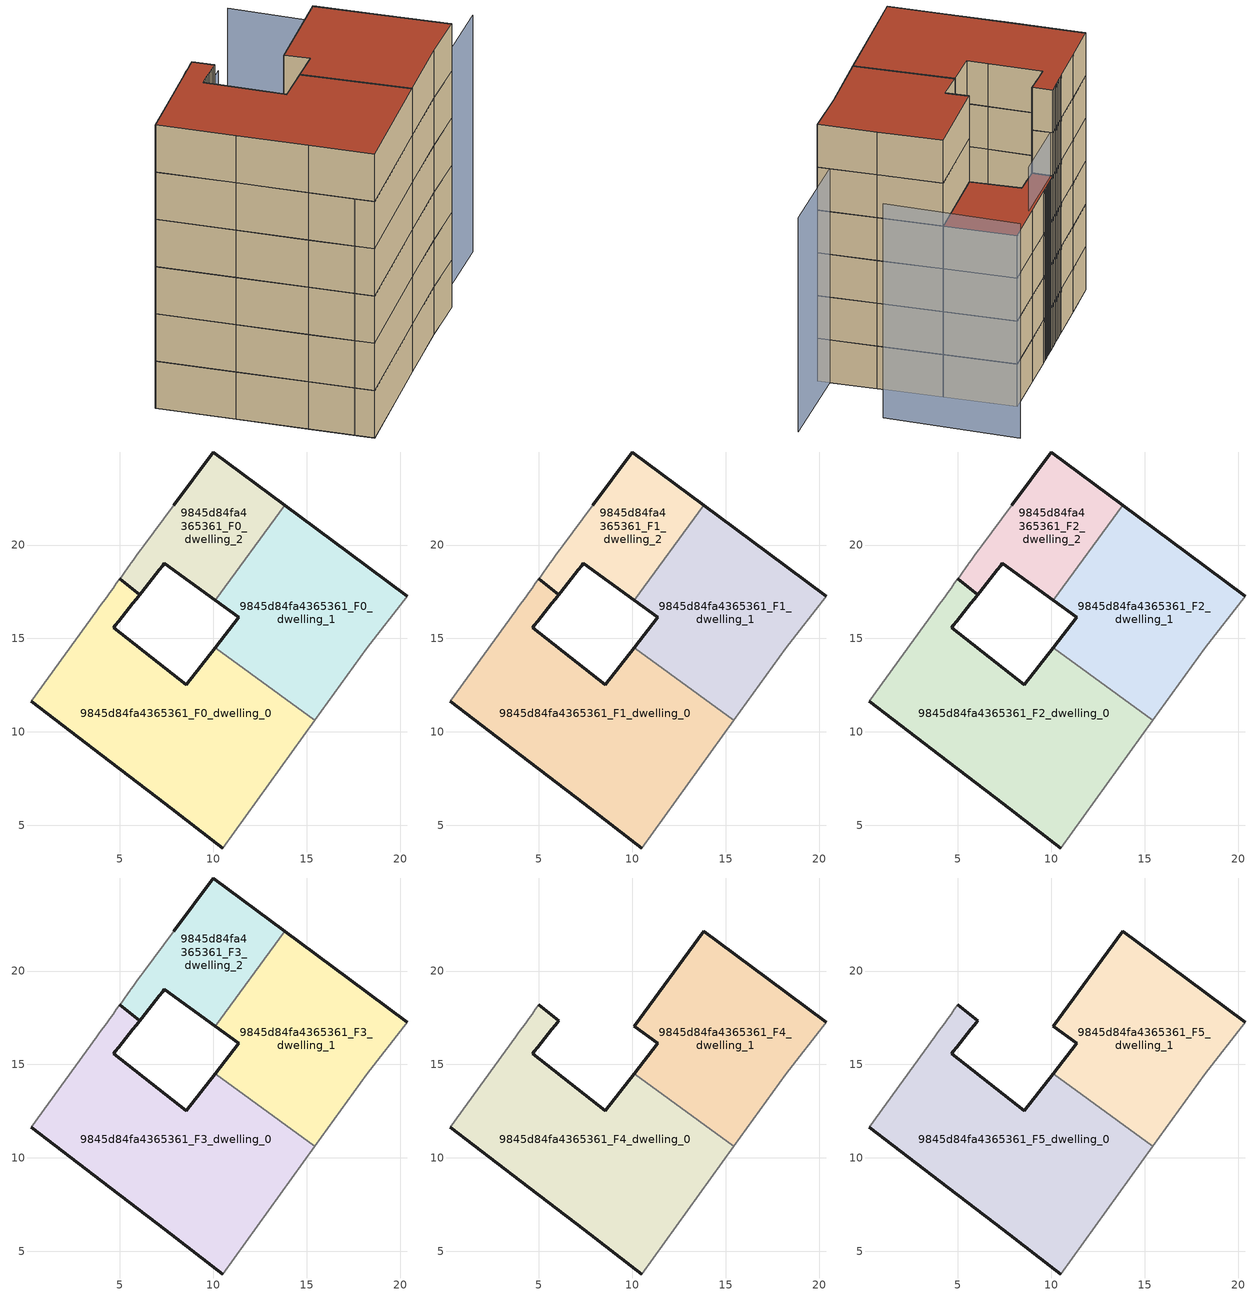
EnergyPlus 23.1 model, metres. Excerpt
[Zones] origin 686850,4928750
9845d84fa4365361_F0_dwelling_0
 floor ground (EU_floor_Construction): 10.52,3.79 15.43,10.62 10.11,14.51 8.56,12.52 7.45,13.39 4.68,15.58 4.77,15.7 4.94,15.91 4.96,15.93 5.14,16.17 5.33,16.4 5.51,16.64 5.7,16.87 5.88,17.11 6.07,17.35 5,18.18 4.83,17.94 4.65,17.7 4.47,17.46 4.3,17.21 4.12,16.97 3.95,16.73 3.77,16.48 2.09,14.16 0.28,11.65 4.05,8.75 7.43,6.16 z0
 wall outside (EU_wall_Construction): 10.52,3.79 7.43,6.16 4.05,8.75 0.28,11.65 / 5,18.19 6.07,17.35 5.88,17.11 5.7,16.87 5.51,16.64 5.33,16.4 5.14,16.17 4.96,15.93 4.94,15.91 4.77,15.7 4.68,15.58 7.45,13.39 8.56,12.52 10.11,14.51 z0:3
 wall adiabatic (EU_wall_Construction): 15.43,10.62 10.52,3.79 / 0.28,11.65 2.09,14.16 3.77,16.48 3.95,16.73 4.12,16.97 4.3,17.21 4.47,17.46 4.65,17.7 4.83,17.94 5,18.18 z0:3
 wall to 9845d84fa4365361_F0_dwelling_1 (EU_wall_Construction): 10.11,14.51 15.43,10.62 z0:3
9845d84fa4365361_F0_dwelling_1
 floor ground (EU_floor_Construction): 18.21,14.49 20.38,17.25 17.25,19.57 13.84,22.12 10.12,17.04 11.38,16.14 10.11,14.51 15.43,10.62 z0
 wall outside (EU_wall_Construction): 13.84,22.12 17.25,19.57 20.38,17.25 / 10.11,14.51 11.38,16.14 10.12,17.04 z0:3
 wall adiabatic (EU_wall_Construction): 20.38,17.25 18.21,14.49 15.43,10.62 z0:3
 wall to 9845d84fa4365361_F0_dwelling_2 (EU_wall_Construction): 10.12,17.04 13.84,22.12 z0:3
9845d84fa4365361_F0_dwelling_2
 floor ground (EU_floor_Construction): 10.12,17.04 13.84,22.12 10,24.98 7.9,22.14 6.29,19.97 6.13,19.74 5.95,19.5 5.84,19.35 5.78,19.26 5.64,19.08 5.6,19.01 5.58,18.98 5.43,18.77 5.25,18.53 5.07,18.29 5,18.18 6.07,17.35 6.18,17.49 6.36,17.72 6.55,17.96 6.74,18.19 6.92,18.43 7.11,18.67 7.3,18.9 7.39,19.02 z0
 wall outside (EU_wall_Construction): 7.9,22.14 10,24.98 13.84,22.12 / 10.12,17.04 7.39,19.02 7.3,18.9 7.11,18.67 6.92,18.43 6.74,18.19 6.55,17.96 6.36,17.72 6.18,17.49 6.07,17.35 5,18.18 z0:3
 wall adiabatic (EU_wall_Construction): 5,18.18 5.07,18.29 5.25,18.53 5.43,18.77 5.58,18.98 5.6,19.01 5.64,19.08 5.78,19.26 5.84,19.35 5.95,19.5 6.13,19.74 6.29,19.97 7.9,22.14 z0:3
9845d84fa4365361_F1_dwelling_0
 floor to 9845d84fa4365361_F0_dwelling_0 (EU_floor_Construction): 10.52,3.79 15.43,10.62 10.11,14.51 8.56,12.52 7.45,13.39 4.68,15.58 4.77,15.7 4.94,15.91 4.96,15.93 5.14,16.17 5.33,16.4 5.51,16.64 5.7,16.87 5.88,17.11 6.07,17.35 5,18.18 4.83,17.94 4.65,17.7 4.3,17.21 4.12,16.97 3.77,16.48 2.09,14.16 0.28,11.65 4.05,8.75 7.43,6.16 z3
 wall outside (EU_wall_Construction): 10.52,3.79 7.43,6.16 4.05,8.75 0.28,11.65 / 5,18.19 6.07,17.35 5.88,17.11 5.7,16.87 5.51,16.64 5.33,16.4 5.14,16.17 4.96,15.93 4.94,15.91 4.77,15.7 4.68,15.58 7.45,13.39 8.56,12.52 10.11,14.51 z3:6
 wall adiabatic (EU_wall_Construction): 15.43,10.62 10.52,3.79 / 0.28,11.65 2.09,14.16 3.77,16.48 3.95,16.73 4.12,16.97 4.3,17.21 4.47,17.46 4.65,17.7 4.83,17.94 5,18.18 z3:6
 wall to 9845d84fa4365361_F1_dwelling_1 (EU_wall_Construction): 10.11,14.51 15.43,10.62 z3:6
9845d84fa4365361_F1_dwelling_1
 floor to 9845d84fa4365361_F0_dwelling_1 (EU_floor_Construction): 18.21,14.49 20.38,17.25 17.25,19.57 13.84,22.12 10.12,17.04 11.38,16.14 10.11,14.51 15.43,10.62 z3
 wall outside (EU_wall_Construction): 13.84,22.12 17.25,19.57 20.38,17.25 / 10.11,14.51 11.38,16.14 10.12,17.04 z3:6
 wall adiabatic (EU_wall_Construction): 20.38,17.25 18.21,14.49 15.43,10.62 z3:6
 wall to 9845d84fa4365361_F1_dwelling_2 (EU_wall_Construction): 10.12,17.04 13.84,22.12 z3:6
9845d84fa4365361_F1_dwelling_2
 floor to 9845d84fa4365361_F0_dwelling_2 (EU_floor_Construction): 10.12,17.04 13.84,22.12 10,24.98 7.9,22.14 6.29,19.97 6.13,19.74 5.95,19.5 5.84,19.35 5.78,19.26 5.64,19.08 5.6,19.01 5.58,18.98 5.42,18.77 5.25,18.53 5.07,18.29 5,18.18 6.07,17.35 6.18,17.49 6.36,17.72 6.55,17.96 6.74,18.19 6.92,18.43 7.11,18.67 7.29,18.9 7.39,19.02 z3
 wall outside (EU_wall_Construction): 7.9,22.14 10,24.98 13.84,22.12 / 10.12,17.04 7.39,19.02 7.3,18.9 7.11,18.67 6.92,18.43 6.74,18.19 6.55,17.96 6.36,17.72 6.18,17.49 6.07,17.35 5,18.18 z3:6
 wall adiabatic (EU_wall_Construction): 5,18.18 5.07,18.29 5.25,18.53 5.43,18.77 5.58,18.98 5.6,19.01 5.64,19.08 5.78,19.26 5.84,19.35 5.95,19.5 6.13,19.74 6.29,19.97 7.9,22.14 z3:6
9845d84fa4365361_F2_dwelling_0
 floor to 9845d84fa4365361_F1_dwelling_0 (EU_floor_Construction): 10.52,3.79 15.43,10.62 10.11,14.51 8.56,12.52 7.45,13.39 4.68,15.58 4.77,15.7 4.94,15.91 4.96,15.93 5.14,16.17 5.33,16.4 5.51,16.64 5.7,16.87 5.88,17.11 6.07,17.35 5,18.18 4.83,17.94 4.65,17.7 4.3,17.21 4.12,16.97 3.77,16.48 2.09,14.16 0.28,11.65 4.05,8.75 7.43,6.16 z6
 wall outside (EU_wall_Construction): 10.52,3.79 7.43,6.16 4.05,8.75 0.28,11.65 / 5,18.19 6.07,17.35 5.88,17.11 5.7,16.87 5.51,16.64 5.33,16.4 5.14,16.17 4.96,15.93 4.94,15.91 4.77,15.7 4.68,15.58 7.45,13.39 8.56,12.52 10.11,14.51 z6:9
 wall adiabatic (EU_wall_Construction): 15.43,10.62 10.52,3.79 / 0.28,11.65 2.09,14.16 3.77,16.48 3.95,16.73 4.12,16.97 4.3,17.21 4.47,17.46 4.65,17.7 4.83,17.94 5,18.18 z6:9
 wall to 9845d84fa4365361_F2_dwelling_1 (EU_wall_Construction): 10.11,14.51 15.43,10.62 z6:9
9845d84fa4365361_F2_dwelling_1
 floor to 9845d84fa4365361_F1_dwelling_1 (EU_floor_Construction): 18.21,14.49 20.38,17.25 17.25,19.57 13.84,22.12 10.12,17.04 11.38,16.14 10.11,14.51 15.43,10.62 z6
 wall outside (EU_wall_Construction): 13.84,22.12 17.25,19.57 20.38,17.25 / 10.11,14.51 11.38,16.14 10.12,17.04 z6:9
 wall adiabatic (EU_wall_Construction): 20.38,17.25 18.21,14.49 15.43,10.62 z6:9
 wall to 9845d84fa4365361_F2_dwelling_2 (EU_wall_Construction): 10.12,17.04 13.84,22.12 z6:9
9845d84fa4365361_F2_dwelling_2
 floor to 9845d84fa4365361_F1_dwelling_2 (EU_floor_Construction): 10.12,17.04 13.84,22.12 10,24.98 7.9,22.14 6.29,19.97 6.13,19.74 5.95,19.5 5.84,19.35 5.78,19.26 5.64,19.08 5.6,19.01 5.58,18.98 5.42,18.77 5.25,18.53 5.07,18.29 5,18.18 6.07,17.35 6.18,17.49 6.36,17.72 6.55,17.96 6.74,18.19 6.92,18.43 7.11,18.67 7.29,18.9 7.39,19.02 z6
 wall outside (EU_wall_Construction): 7.9,22.14 10,24.98 13.84,22.12 / 10.12,17.04 7.39,19.02 7.3,18.9 7.11,18.67 6.92,18.43 6.74,18.19 6.55,17.96 6.36,17.72 6.18,17.49 6.07,17.35 5,18.18 z6:9
 wall adiabatic (EU_wall_Construction): 5,18.18 5.07,18.29 5.25,18.53 5.43,18.77 5.58,18.98 5.6,19.01 5.64,19.08 5.78,19.26 5.84,19.35 5.95,19.5 6.13,19.74 6.29,19.97 7.9,22.14 z6:9
9845d84fa4365361_F3_dwelling_0
 floor to 9845d84fa4365361_F2_dwelling_0 (EU_floor_Construction): 10.52,3.79 15.43,10.62 10.11,14.51 8.56,12.52 7.45,13.39 4.68,15.58 4.77,15.7 4.94,15.91 4.96,15.93 5.14,16.17 5.33,16.4 5.51,16.64 5.7,16.87 5.88,17.11 6.07,17.35 5,18.18 4.83,17.94 4.65,17.7 4.3,17.21 4.12,16.97 3.77,16.48 2.09,14.16 0.28,11.65 4.05,8.75 7.43,6.16 z9
 wall outside (EU_wall_Construction): 10.52,3.79 7.43,6.16 4.05,8.75 0.28,11.65 / 5,18.19 6.07,17.35 5.88,17.11 5.7,16.87 5.51,16.64 5.33,16.4 5.14,16.17 4.96,15.93 4.94,15.91 4.77,15.7 4.68,15.58 7.45,13.39 8.56,12.52 10.11,14.51 z9:12
 wall adiabatic (EU_wall_Construction): 15.43,10.62 10.52,3.79 / 0.28,11.65 2.09,14.16 3.77,16.48 3.95,16.73 4.12,16.97 4.3,17.21 4.47,17.46 4.65,17.7 4.83,17.94 5,18.18 z9:12
 wall to 9845d84fa4365361_F3_dwelling_1 (EU_wall_Construction): 10.11,14.51 15.43,10.62 z9:12
9845d84fa4365361_F3_dwelling_1
 floor to 9845d84fa4365361_F2_dwelling_1 (EU_floor_Construction): 18.21,14.49 20.38,17.25 17.25,19.57 13.84,22.12 10.12,17.04 11.38,16.14 10.11,14.51 15.43,10.62 z9
 wall outside (EU_wall_Construction): 13.84,22.12 17.25,19.57 20.38,17.25 / 10.11,14.51 11.38,16.14 10.12,17.04 z9:12
 wall adiabatic (EU_wall_Construction): 20.38,17.25 18.21,14.49 15.43,10.62 z9:12
 wall to 9845d84fa4365361_F3_dwelling_2 (EU_wall_Construction): 10.12,17.04 13.84,22.12 z9:12
9845d84fa4365361_F3_dwelling_2
 floor to 9845d84fa4365361_F2_dwelling_2 (EU_floor_Construction): 10.12,17.04 13.84,22.12 10,24.98 7.9,22.14 6.29,19.97 6.13,19.74 5.95,19.5 5.84,19.35 5.78,19.26 5.64,19.08 5.6,19.01 5.58,18.98 5.42,18.77 5.25,18.53 5.07,18.29 5,18.18 6.07,17.35 6.18,17.49 6.36,17.72 6.55,17.96 6.74,18.19 6.92,18.43 7.11,18.67 7.29,18.9 7.39,19.02 z9
 wall outside (EU_wall_Construction): 7.9,22.14 10,24.98 13.84,22.12 / 10.12,17.04 7.39,19.02 7.3,18.9 7.11,18.67 6.92,18.43 6.74,18.19 6.55,17.96 6.36,17.72 6.18,17.49 6.07,17.35 5,18.18 z9:12
 wall adiabatic (EU_wall_Construction): 5,18.18 5.07,18.29 5.25,18.53 5.43,18.77 5.58,18.98 5.6,19.01 5.64,19.08 5.78,19.26 5.84,19.35 5.95,19.5 6.13,19.74 6.29,19.97 7.9,22.14 z9:12
 roof outside (EU_roof_Construction): 13.84,22.12 10.12,17.04 7.39,19.02 7.3,18.9 7.11,18.67 6.92,18.43 6.74,18.19 6.55,17.96 6.36,17.72 6.18,17.49 6.07,17.35 5,18.18 5.07,18.29 5.25,18.53 5.43,18.77 5.58,18.98 5.6,19.01 5.64,19.08 5.78,19.26 5.84,19.35 5.95,19.5 6.13,19.74 6.29,19.97 7.9,22.14 10,24.98 z12
9845d84fa4365361_F4_dwelling_0
 floor to 9845d84fa4365361_F3_dwelling_0 (EU_floor_Construction): 10.52,3.79 15.43,10.62 10.11,14.51 8.56,12.52 7.45,13.39 4.68,15.58 4.77,15.7 4.94,15.91 4.96,15.93 5.14,16.17 5.33,16.4 5.51,16.64 5.7,16.87 5.88,17.11 6.07,17.35 5,18.18 4.83,17.94 4.65,17.7 4.3,17.21 4.12,16.97 3.77,16.48 2.09,14.16 0.28,11.65 4.05,8.75 7.43,6.16 z12
 wall outside (EU_wall_Construction): 10.52,3.79 7.43,6.16 4.05,8.75 0.28,11.65 / 5,18.18 6.07,17.35 5.88,17.11 5.7,16.87 5.51,16.64 5.33,16.4 5.14,16.17 4.96,15.93 4.94,15.91 4.77,15.7 4.68,15.58 7.45,13.39 8.56,12.52 10.11,14.51 z12:15
 wall adiabatic (EU_wall_Construction): 15.43,10.62 10.52,3.79 / 0.28,11.65 2.09,14.16 3.77,16.48 3.95,16.73 4.12,16.97 4.3,17.21 4.47,17.46 4.65,17.7 4.83,17.94 5,18.18 z12:15
 wall to 9845d84fa4365361_F4_dwelling_1 (EU_wall_Construction): 10.11,14.51 15.43,10.62 z12:15
9845d84fa4365361_F4_dwelling_1
 floor to 9845d84fa4365361_F3_dwelling_1 (EU_floor_Construction): 18.21,14.49 20.38,17.25 17.25,19.57 13.84,22.12 10.12,17.04 11.38,16.14 10.11,14.51 15.43,10.62 z12
 wall outside (EU_wall_Construction): 10.11,14.51 11.38,16.14 10.12,17.04 13.84,22.12 17.25,19.57 20.38,17.25 z12:15
 wall adiabatic (EU_wall_Construction): 20.38,17.25 18.21,14.49 15.43,10.62 z12:15
9845d84fa4365361_F5_dwelling_0
 floor to 9845d84fa4365361_F4_dwelling_0 (EU_floor_Construction): 10.52,3.79 15.43,10.62 10.11,14.51 8.56,12.52 7.45,13.39 4.68,15.58 4.77,15.7 4.94,15.91 4.96,15.93 5.14,16.17 5.33,16.4 5.51,16.64 5.7,16.87 5.88,17.11 6.07,17.35 5,18.18 4.83,17.94 4.65,17.7 4.3,17.21 4.12,16.97 3.77,16.48 2.09,14.16 0.28,11.65 4.05,8.75 7.43,6.16 z15
 wall outside (EU_wall_Construction): 10.52,3.79 7.43,6.16 4.05,8.75 0.28,11.65 / 5,18.18 6.07,17.35 5.88,17.11 5.7,16.87 5.51,16.64 5.33,16.4 5.14,16.17 4.96,15.93 4.94,15.91 4.77,15.7 4.68,15.58 7.45,13.39 8.56,12.52 10.11,14.51 z15:18
 wall adiabatic (EU_wall_Construction): 15.43,10.62 10.52,3.79 / 0.28,11.65 2.09,14.16 3.77,16.48 3.95,16.73 4.12,16.97 4.3,17.21 4.47,17.46 4.65,17.7 4.83,17.94 5,18.18 z15:18
 wall to 9845d84fa4365361_F5_dwelling_1 (EU_wall_Construction): 10.11,14.51 15.43,10.62 z15:18
 roof outside (EU_roof_Construction): 10.11,14.51 15.43,10.62 10.52,3.79 7.43,6.16 4.05,8.75 0.28,11.65 2.09,14.16 3.77,16.48 3.95,16.73 4.12,16.97 4.3,17.21 4.47,17.46 4.65,17.7 4.83,17.94 5,18.18 6.07,17.35 5.88,17.11 5.7,16.87 5.51,16.64 5.33,16.4 5.14,16.17 4.96,15.93 4.94,15.91 4.77,15.7 4.68,15.58 7.45,13.39 8.56,12.52 z18
9845d84fa4365361_F5_dwelling_1
 floor to 9845d84fa4365361_F4_dwelling_1 (EU_floor_Construction): 18.21,14.49 20.38,17.25 17.25,19.57 13.84,22.12 10.12,17.04 11.38,16.14 10.11,14.51 15.43,10.62 z15
 wall outside (EU_wall_Construction): 10.11,14.51 11.38,16.14 10.12,17.04 13.84,22.12 17.25,19.57 20.38,17.25 z15:18
 wall adiabatic (EU_wall_Construction): 20.38,17.25 18.21,14.49 15.43,10.62 z15:18
 roof outside (EU_roof_Construction): 17.25,19.57 20.38,17.25 18.21,14.49 15.43,10.62 10.11,14.51 11.38,16.14 10.12,17.04 13.84,22.12 z18
shading: 9.58,4.51 23.94,23.23 / 8.07,22.01 0.28,11.65 / 18.3,23.35 11.35,29 z0:15
[Building]
EU S2 Campaign: North Axis=0; Terrain=City; Solar Distribution=FullExterior
[Site:Location]
Bologna: Latitude=44.5; Longitude=11.25; Time Zone=1; Elevation=37
[SizingPeriod:WeatherFileDays]
AnnualSizingPeriod: Begin Month=1; Begin Day of Month=1; End Month=12; End Day of Month=31; Day of Week for Start Day=Monday; Use Weather File Daylight Saving Period=No; Use Weather File Rain and Snow Indicators=No
[MATERIAL]
EU_InternalMass_Material: Roughness=MediumRough; Thickness=0.1; Conductivity=1; Density=1800; Specific Heat=900; Thermal Absorptance=0.9; Solar Absorptance=0.7; Visible Absorptance=0.7
[MATERIAL:NOMASS] Roughness=MediumRough; Thermal Absorptance=0.9; Solar Absorptance=0.7; Visible Absorptance=0.7
Name | Thermal Resistance
EU_wall_NoMass | 0.905828
EU_roof_NoMass | 0.37593
EU_floor_NoMass | 0.67114
[CONSTRUCTION]
EU_wall_Construction: EU_wall_NoMass
EU_roof_Construction: EU_roof_NoMass
EU_floor_Construction: EU_floor_NoMass
EU_InternalMass_Construction: EU_InternalMass_Material
[ZONE] Type=1; Multiplier=1; Ceiling Height=autocalculate; Floor Area=autocalculate; Part of Total Floor Area=Yes
Name | Volume
9845d84fa4365361_F0_dwelling_0 | 283.329
9845d84fa4365361_F1_dwelling_0; 9845d84fa4365361_F2_dwelling_0; 9845d84fa4365361_F3_dwelling_0; 9845d84fa4365361_F4_dwelling_0; 9845d84fa4365361_F5_dwelling_0 | 283.332
9845d84fa4365361_F0_dwelling_1; 9845d84fa4365361_F1_dwelling_1; 9845d84fa4365361_F2_dwelling_1; 9845d84fa4365361_F3_dwelling_1; 9845d84fa4365361_F4_dwelling_1; 9845d84fa4365361_F5_dwelling_1 | 191.689
9845d84fa4365361_F0_dwelling_2 | 99.9844
9845d84fa4365361_F1_dwelling_2; 9845d84fa4365361_F2_dwelling_2; 9845d84fa4365361_F3_dwelling_2 | 99.9851
[INTERNALMASS] Construction=EU_InternalMass_Construction
Name | Zone or ZoneList | Surface Area
9845d84fa4365361_F0_dwelling_0_EU_InternalMass | 9845d84fa4365361_F0_dwelling_0 | 94.4439
9845d84fa4365361_F0_dwelling_1_EU_InternalMass | 9845d84fa4365361_F0_dwelling_1 | 63.8964
9845d84fa4365361_F0_dwelling_2_EU_InternalMass | 9845d84fa4365361_F0_dwelling_2 | 33.3278
9845d84fa4365361_F1_dwelling_0_EU_InternalMass | 9845d84fa4365361_F1_dwelling_0 | 94.4439
9845d84fa4365361_F1_dwelling_1_EU_InternalMass | 9845d84fa4365361_F1_dwelling_1 | 63.8964
9845d84fa4365361_F1_dwelling_2_EU_InternalMass | 9845d84fa4365361_F1_dwelling_2 | 33.3278
9845d84fa4365361_F2_dwelling_0_EU_InternalMass | 9845d84fa4365361_F2_dwelling_0 | 94.4439
9845d84fa4365361_F2_dwelling_1_EU_InternalMass | 9845d84fa4365361_F2_dwelling_1 | 63.8964
9845d84fa4365361_F2_dwelling_2_EU_InternalMass | 9845d84fa4365361_F2_dwelling_2 | 33.3278
9845d84fa4365361_F3_dwelling_0_EU_InternalMass | 9845d84fa4365361_F3_dwelling_0 | 94.4439
9845d84fa4365361_F3_dwelling_1_EU_InternalMass | 9845d84fa4365361_F3_dwelling_1 | 63.8964
9845d84fa4365361_F3_dwelling_2_EU_InternalMass | 9845d84fa4365361_F3_dwelling_2 | 33.3278
9845d84fa4365361_F4_dwelling_0_EU_InternalMass | 9845d84fa4365361_F4_dwelling_0 | 95.8394
9845d84fa4365361_F4_dwelling_1_EU_InternalMass | 9845d84fa4365361_F4_dwelling_1 | 95.8363
9845d84fa4365361_F5_dwelling_0_EU_InternalMass | 9845d84fa4365361_F5_dwelling_0 | 95.8394
9845d84fa4365361_F5_dwelling_1_EU_InternalMass | 9845d84fa4365361_F5_dwelling_1 | 95.8363
[OTHEREQUIPMENT] Fuel Type=Electricity; Design Level Calculation Method=Watts/Area; Power per Zone Floor Area=1; Fraction Latent=0; Fraction Radiant=0; Fraction Lost=0; Carbon Dioxide Generation Rate=0; EndUse Subcategory=EU_Step8_InternalGains
Name | Zone or ZoneList or Space or SpaceList | Schedule
EU_Step8_InternalGain_9845d84fa4365361_F0_dwelling_0_f000 | 9845d84fa4365361_F0_dwelling_0 | EU_Step8_GainSchedule_9845d84fa4365361_F0_dwelling_0_f000
EU_Step8_InternalGain_9845d84fa4365361_F0_dwelling_1_f000 | 9845d84fa4365361_F0_dwelling_1 | EU_Step8_GainSchedule_9845d84fa4365361_F0_dwelling_1_f000
EU_Step8_InternalGain_9845d84fa4365361_F0_dwelling_2_f000 | 9845d84fa4365361_F0_dwelling_2 | EU_Step8_GainSchedule_9845d84fa4365361_F0_dwelling_2_f000
EU_Step8_InternalGain_9845d84fa4365361_F1_dwelling_0_f000 | 9845d84fa4365361_F1_dwelling_0 | EU_Step8_GainSchedule_9845d84fa4365361_F1_dwelling_0_f000
EU_Step8_InternalGain_9845d84fa4365361_F1_dwelling_1_f000 | 9845d84fa4365361_F1_dwelling_1 | EU_Step8_GainSchedule_9845d84fa4365361_F1_dwelling_1_f000
EU_Step8_InternalGain_9845d84fa4365361_F1_dwelling_2_f000 | 9845d84fa4365361_F1_dwelling_2 | EU_Step8_GainSchedule_9845d84fa4365361_F1_dwelling_2_f000
EU_Step8_InternalGain_9845d84fa4365361_F2_dwelling_0_f000 | 9845d84fa4365361_F2_dwelling_0 | EU_Step8_GainSchedule_9845d84fa4365361_F2_dwelling_0_f000
EU_Step8_InternalGain_9845d84fa4365361_F2_dwelling_1_f000 | 9845d84fa4365361_F2_dwelling_1 | EU_Step8_GainSchedule_9845d84fa4365361_F2_dwelling_1_f000
EU_Step8_InternalGain_9845d84fa4365361_F2_dwelling_2_f000 | 9845d84fa4365361_F2_dwelling_2 | EU_Step8_GainSchedule_9845d84fa4365361_F2_dwelling_2_f000
EU_Step8_InternalGain_9845d84fa4365361_F3_dwelling_0_f000 | 9845d84fa4365361_F3_dwelling_0 | EU_Step8_GainSchedule_9845d84fa4365361_F3_dwelling_0_f000
EU_Step8_InternalGain_9845d84fa4365361_F3_dwelling_1_f000 | 9845d84fa4365361_F3_dwelling_1 | EU_Step8_GainSchedule_9845d84fa4365361_F3_dwelling_1_f000
EU_Step8_InternalGain_9845d84fa4365361_F3_dwelling_2_f000 | 9845d84fa4365361_F3_dwelling_2 | EU_Step8_GainSchedule_9845d84fa4365361_F3_dwelling_2_f000
EU_Step8_InternalGain_9845d84fa4365361_F4_dwelling_0_f000 | 9845d84fa4365361_F4_dwelling_0 | EU_Step8_GainSchedule_9845d84fa4365361_F4_dwelling_0_f000
EU_Step8_InternalGain_9845d84fa4365361_F4_dwelling_1_f000 | 9845d84fa4365361_F4_dwelling_1 | EU_Step8_GainSchedule_9845d84fa4365361_F4_dwelling_1_f000
EU_Step8_InternalGain_9845d84fa4365361_F5_dwelling_0_f000 | 9845d84fa4365361_F5_dwelling_0 | EU_Step8_GainSchedule_9845d84fa4365361_F5_dwelling_0_f000
EU_Step8_InternalGain_9845d84fa4365361_F5_dwelling_1_f000 | 9845d84fa4365361_F5_dwelling_1 | EU_Step8_GainSchedule_9845d84fa4365361_F5_dwelling_1_f000
[ZONEVENTILATION:DESIGNFLOWRATE] Schedule=EU_AlwaysOn; Design Flow Rate Calculation Method=AirChanges/Hour; Air Changes per Hour=0.73129; Ventilation Type=Natural; Fan Pressure Rise=0; Fan Total Efficiency=1; Constant Term Coefficient=1; Temperature Term Coefficient=0; Velocity Term Coefficient=0; Velocity Squared Term Coefficient=0; Minimum Indoor Temperature=-100; Maximum Indoor Temperature=100; Delta Temperature=-100; Minimum Outdoor Temperature=-100; Maximum Outdoor Temperature=100; Maximum Wind Speed=40
Name | Zone or ZoneList or Space or SpaceList
EU_ConstantAir_9845d84fa4365361_F0_dwelling_0 | 9845d84fa4365361_F0_dwelling_0
EU_ConstantAir_9845d84fa4365361_F0_dwelling_1 | 9845d84fa4365361_F0_dwelling_1
EU_ConstantAir_9845d84fa4365361_F0_dwelling_2 | 9845d84fa4365361_F0_dwelling_2
EU_ConstantAir_9845d84fa4365361_F1_dwelling_0 | 9845d84fa4365361_F1_dwelling_0
EU_ConstantAir_9845d84fa4365361_F1_dwelling_1 | 9845d84fa4365361_F1_dwelling_1
EU_ConstantAir_9845d84fa4365361_F1_dwelling_2 | 9845d84fa4365361_F1_dwelling_2
EU_ConstantAir_9845d84fa4365361_F2_dwelling_0 | 9845d84fa4365361_F2_dwelling_0
EU_ConstantAir_9845d84fa4365361_F2_dwelling_1 | 9845d84fa4365361_F2_dwelling_1
EU_ConstantAir_9845d84fa4365361_F2_dwelling_2 | 9845d84fa4365361_F2_dwelling_2
EU_ConstantAir_9845d84fa4365361_F3_dwelling_0 | 9845d84fa4365361_F3_dwelling_0
EU_ConstantAir_9845d84fa4365361_F3_dwelling_1 | 9845d84fa4365361_F3_dwelling_1
EU_ConstantAir_9845d84fa4365361_F3_dwelling_2 | 9845d84fa4365361_F3_dwelling_2
EU_ConstantAir_9845d84fa4365361_F4_dwelling_0 | 9845d84fa4365361_F4_dwelling_0
EU_ConstantAir_9845d84fa4365361_F4_dwelling_1 | 9845d84fa4365361_F4_dwelling_1
EU_ConstantAir_9845d84fa4365361_F5_dwelling_0 | 9845d84fa4365361_F5_dwelling_0
EU_ConstantAir_9845d84fa4365361_F5_dwelling_1 | 9845d84fa4365361_F5_dwelling_1
[HVACTEMPLATE:THERMOSTAT] Constant Heating Setpoint=20; Constant Cooling Setpoint=50
EU_HeatOnly_9845d84fa4365361_F0_dwelling_0; EU_HeatOnly_9845d84fa4365361_F0_dwelling_1; EU_HeatOnly_9845d84fa4365361_F0_dwelling_2; EU_HeatOnly_9845d84fa4365361_F1_dwelling_0; EU_HeatOnly_9845d84fa4365361_F1_dwelling_1; EU_HeatOnly_9845d84fa4365361_F1_dwelling_2; EU_HeatOnly_9845d84fa4365361_F2_dwelling_0; EU_HeatOnly_9845d84fa4365361_F2_dwelling_1; EU_HeatOnly_9845d84fa4365361_F2_dwelling_2; EU_HeatOnly_9845d84fa4365361_F3_dwelling_0; EU_HeatOnly_9845d84fa4365361_F3_dwelling_1; EU_HeatOnly_9845d84fa4365361_F3_dwelling_2; EU_HeatOnly_9845d84fa4365361_F4_dwelling_0; EU_HeatOnly_9845d84fa4365361_F4_dwelling_1; EU_HeatOnly_9845d84fa4365361_F5_dwelling_0; EU_HeatOnly_9845d84fa4365361_F5_dwelling_1
[HVACTEMPLATE:ZONE:IDEALLOADSAIRSYSTEM] System Availability Schedule=EU_AlwaysOn; Maximum Heating Supply Air Temperature=50; Minimum Cooling Supply Air Temperature=13; Maximum Heating Supply Air Humidity Ratio=0.0156; Minimum Cooling Supply Air Humidity Ratio=0.0077; Heating Limit=NoLimit; Cooling Limit=NoLimit; Heating Availability Schedule=EU_AlwaysOn; Cooling Availability Schedule=EU_CoolingOff; Dehumidification Control Type=ConstantSensibleHeatRatio; Cooling Sensible Heat Ratio=0.7; Dehumidification Setpoint=60; Humidification Control Type=None; Humidification Setpoint=30; Outdoor Air Method=None; Outdoor Air Flow Rate per Person=0.00944; Outdoor Air Flow Rate per Zone Floor Area=0; Outdoor Air Flow Rate per Zone=0; Demand Controlled Ventilation Type=None; Outdoor Air Economizer Type=NoEconomizer; Heat Recovery Type=None; Sensible Heat Recovery Effectiveness=0.7; Latent Heat Recovery Effectiveness=0.65
Name | Template Thermostat
9845d84fa4365361_F0_dwelling_0 | EU_HeatOnly_9845d84fa4365361_F0_dwelling_0
9845d84fa4365361_F0_dwelling_1 | EU_HeatOnly_9845d84fa4365361_F0_dwelling_1
9845d84fa4365361_F0_dwelling_2 | EU_HeatOnly_9845d84fa4365361_F0_dwelling_2
9845d84fa4365361_F1_dwelling_0 | EU_HeatOnly_9845d84fa4365361_F1_dwelling_0
9845d84fa4365361_F1_dwelling_1 | EU_HeatOnly_9845d84fa4365361_F1_dwelling_1
9845d84fa4365361_F1_dwelling_2 | EU_HeatOnly_9845d84fa4365361_F1_dwelling_2
9845d84fa4365361_F2_dwelling_0 | EU_HeatOnly_9845d84fa4365361_F2_dwelling_0
9845d84fa4365361_F2_dwelling_1 | EU_HeatOnly_9845d84fa4365361_F2_dwelling_1
9845d84fa4365361_F2_dwelling_2 | EU_HeatOnly_9845d84fa4365361_F2_dwelling_2
9845d84fa4365361_F3_dwelling_0 | EU_HeatOnly_9845d84fa4365361_F3_dwelling_0
9845d84fa4365361_F3_dwelling_1 | EU_HeatOnly_9845d84fa4365361_F3_dwelling_1
9845d84fa4365361_F3_dwelling_2 | EU_HeatOnly_9845d84fa4365361_F3_dwelling_2
9845d84fa4365361_F4_dwelling_0 | EU_HeatOnly_9845d84fa4365361_F4_dwelling_0
9845d84fa4365361_F4_dwelling_1 | EU_HeatOnly_9845d84fa4365361_F4_dwelling_1
9845d84fa4365361_F5_dwelling_0 | EU_HeatOnly_9845d84fa4365361_F5_dwelling_0
9845d84fa4365361_F5_dwelling_1 | EU_HeatOnly_9845d84fa4365361_F5_dwelling_1
[SIZING:ZONE] Zone Cooling Design Supply Air Temperature Input Method=SupplyAirTemperature; Zone Cooling Design Supply Air Temperature=13; Zone Heating Design Supply Air Temperature Input Method=SupplyAirTemperature; Zone Heating Design Supply Air Temperature=50; Zone Cooling Design Supply Air Humidity Ratio=0.008; Zone Heating Design Supply Air Humidity Ratio=0.008; Cooling Design Air Flow Method=DesignDay; Cooling Design Air Flow Rate=0; Cooling Minimum Air Flow per Zone Floor Area=0.000762; Cooling Minimum Air Flow=0; Cooling Minimum Air Flow Fraction=0.2; Heating Design Air Flow Method=DesignDay; Heating Design Air Flow Rate=0; Heating Maximum Air Flow per Zone Floor Area=0.002032; Heating Maximum Air Flow=0.141576; Heating Maximum Air Flow Fraction=0.3; Account for Dedicated Outdoor Air System=No; Dedicated Outdoor Air System Control Strategy=NeutralSupplyAir; Dedicated Outdoor Air Low Setpoint Temperature for Design=autosize; Dedicated Outdoor Air High Setpoint Temperature for Design=autosize; Zone Load Sizing Method=Sensible Load Only No Latent Load; Zone Latent Cooling Design Supply Air Humidity Ratio Input Method=HumidityRatioDifference; Zone Cooling Design Supply Air Humidity Ratio Difference=0.005; Zone Latent Heating Design Supply Air Humidity Ratio Input Method=HumidityRatioDifference; Zone Humidification Design Supply Air Humidity Ratio Difference=0.005
9845d84fa4365361_F0_dwelling_0; 9845d84fa4365361_F0_dwelling_1; 9845d84fa4365361_F0_dwelling_2; 9845d84fa4365361_F1_dwelling_0; 9845d84fa4365361_F1_dwelling_1; 9845d84fa4365361_F1_dwelling_2; 9845d84fa4365361_F2_dwelling_0; 9845d84fa4365361_F2_dwelling_1; 9845d84fa4365361_F2_dwelling_2; 9845d84fa4365361_F3_dwelling_0; 9845d84fa4365361_F3_dwelling_1; 9845d84fa4365361_F3_dwelling_2; 9845d84fa4365361_F4_dwelling_0; 9845d84fa4365361_F4_dwelling_1; 9845d84fa4365361_F5_dwelling_0; 9845d84fa4365361_F5_dwelling_1
[SCHEDULE:CONSTANT]
Name | Hourly Value
EU_AlwaysOn | 1
EU_CoolingOff | 0
[SCHEDULE:FILE] Column Number=1; Rows to Skip at Top=0; Number of Hours of Data=8760; Column Separator=Comma; Interpolate to Timestep=No; Minutes per Item=60; Adjust Schedule for Daylight Savings=Yes
Name | File
EU_Step8_GainSchedule_9845d84fa4365361_F0_dwelling_0_f000 | ../../schedules/9845d84fa4365361/9845d84fa4365361_F0_dwelling_0_f000_gain.csv
EU_Step8_GainSchedule_9845d84fa4365361_F0_dwelling_1_f000 | ../../schedules/9845d84fa4365361/9845d84fa4365361_F0_dwelling_1_f000_gain.csv
EU_Step8_GainSchedule_9845d84fa4365361_F0_dwelling_2_f000 | ../../schedules/9845d84fa4365361/9845d84fa4365361_F0_dwelling_2_f000_gain.csv
EU_Step8_GainSchedule_9845d84fa4365361_F1_dwelling_0_f000 | ../../schedules/9845d84fa4365361/9845d84fa4365361_F1_dwelling_0_f000_gain.csv
EU_Step8_GainSchedule_9845d84fa4365361_F1_dwelling_1_f000 | ../../schedules/9845d84fa4365361/9845d84fa4365361_F1_dwelling_1_f000_gain.csv
EU_Step8_GainSchedule_9845d84fa4365361_F1_dwelling_2_f000 | ../../schedules/9845d84fa4365361/9845d84fa4365361_F1_dwelling_2_f000_gain.csv
EU_Step8_GainSchedule_9845d84fa4365361_F2_dwelling_0_f000 | ../../schedules/9845d84fa4365361/9845d84fa4365361_F2_dwelling_0_f000_gain.csv
EU_Step8_GainSchedule_9845d84fa4365361_F2_dwelling_1_f000 | ../../schedules/9845d84fa4365361/9845d84fa4365361_F2_dwelling_1_f000_gain.csv
EU_Step8_GainSchedule_9845d84fa4365361_F2_dwelling_2_f000 | ../../schedules/9845d84fa4365361/9845d84fa4365361_F2_dwelling_2_f000_gain.csv
EU_Step8_GainSchedule_9845d84fa4365361_F3_dwelling_0_f000 | ../../schedules/9845d84fa4365361/9845d84fa4365361_F3_dwelling_0_f000_gain.csv
EU_Step8_GainSchedule_9845d84fa4365361_F3_dwelling_1_f000 | ../../schedules/9845d84fa4365361/9845d84fa4365361_F3_dwelling_1_f000_gain.csv
EU_Step8_GainSchedule_9845d84fa4365361_F3_dwelling_2_f000 | ../../schedules/9845d84fa4365361/9845d84fa4365361_F3_dwelling_2_f000_gain.csv
EU_Step8_GainSchedule_9845d84fa4365361_F4_dwelling_0_f000 | ../../schedules/9845d84fa4365361/9845d84fa4365361_F4_dwelling_0_f000_gain.csv
EU_Step8_GainSchedule_9845d84fa4365361_F4_dwelling_1_f000 | ../../schedules/9845d84fa4365361/9845d84fa4365361_F4_dwelling_1_f000_gain.csv
EU_Step8_GainSchedule_9845d84fa4365361_F5_dwelling_0_f000 | ../../schedules/9845d84fa4365361/9845d84fa4365361_F5_dwelling_0_f000_gain.csv
EU_Step8_GainSchedule_9845d84fa4365361_F5_dwelling_1_f000 | ../../schedules/9845d84fa4365361/9845d84fa4365361_F5_dwelling_1_f000_gain.csv
